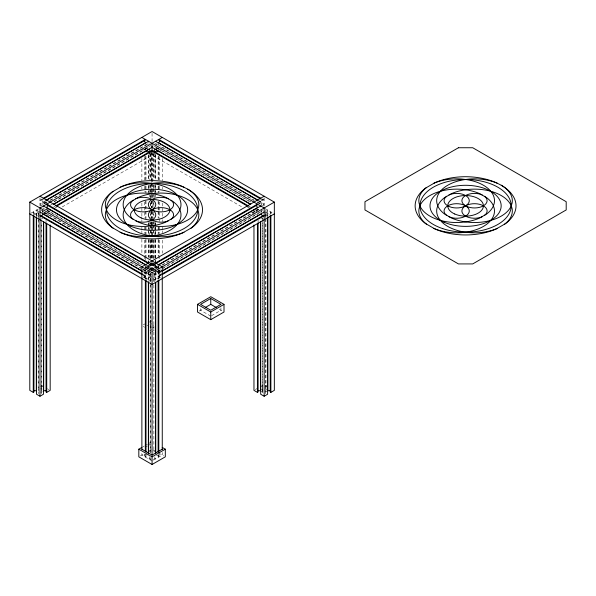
<?xml version="1.0" encoding="UTF-8"?>
<svg xmlns="http://www.w3.org/2000/svg" width="596" height="596" viewBox="0 0 596 596"><rect width="100%" height="100%" fill="white"/><g stroke="black" fill="none" stroke-linecap="round" stroke-linejoin="round"><path stroke-width="0.45" stroke-dasharray="2.98 2.23" d="M143.308 275.412L144.813 272.774L144.813 270.13M149.142 270.279L149.142 266.747L151.406 263.67M261.219 205.568L261.219 202.037L262.724 199.407L263.492 198.967L263.492 200.614L264.155 200.226L261.748 198.84M150.036 263.76L148.501 266.382L146.974 267.261M147.741 271.821L145.446 273.147L143.919 276.648L145.342 275.821L142.936 274.428M262.113 199.049L260.586 201.671L258.291 202.99M257.144 209.092L256.004 211.938M42.398 198.84L39.992 200.226L40.655 200.614L42.256 199.682M42.919 204.681L42.919 202.037L45.326 200.651M45.609 200.748L39.992 203.996L40.655 204.376L45.467 201.597M44.186 203.489L46.592 202.104M49.796 200.249L146.072 144.664M47.069 202.32L40.655 206.022L40.655 204.376M50.28 200.465L142.541 147.197M144.418 146.117L149.231 143.338M31.186 213.077L38.606 208.794M33.927 214.113L33.927 212.258L32.497 213.085L36.296 213.51L39.351 211.744M36.527 216.497L36.527 209.993L37.19 210.373L38.613 209.554L38.613 219.768M54.065 201.455L151.406 145.253M54.005 201.977L147.875 147.786M144.582 149.961L145.342 149.522M49.513 205.732L52.277 204.13M155.638 144.605L157.165 143.725M53.528 207.177L55.13 206.253M43.553 214.314L45.847 212.995M155.638 149.611L157.933 148.285M49.744 211.006L48.142 211.938L46.615 208.436M55.13 207.9L56.739 206.968M41.377 218.955L42.763 218.158M46.712 215.879L48.79 214.679M62.215 206.931L155.534 153.053M159.907 150.527L162.261 149.164M154.476 263.551L151.406 265.317L149.805 264.393M155.139 263.931L152.732 265.317L149.663 263.551M154.997 268.513L154.997 266.747L157.404 265.354M156.882 265.92L151.406 269.087L145.789 265.846M258.679 201.597L263.492 204.376L264.155 203.996L258.537 200.748M158.35 265.846L152.732 269.087L146.452 265.458M254.626 211.14L255.386 210.701M156.264 268.2L158.67 266.814M161.881 264.959L258.157 209.375A1.803 1.043 60 0 0 257.785 210.202M152.732 270.733L159.154 267.03M162.358 265.175L258.902 209.434M143.263 277.788L150.684 273.504M158.923 270.338L154.111 273.117L155.534 273.936L161.151 270.696M162.931 268.021L262.687 210.425M158.067 271.322L161.278 269.466M162.075 269.005L259.96 212.496A1.803 1.043 60 0 1 259.059 212.407M256.66 214.672L257.427 214.232M151.436 276.455L148.374 278.22L145.342 278.235L144.582 277.788L146.005 276.969L142.936 275.196M161.151 271.463L154.871 275.084L153.448 274.264M265.525 217.912L265.525 209.554L266.956 210.373L267.619 209.993L267.619 216.497M155.638 271.381L158.692 273.147L161.099 271.754M161.203 274.428L158.797 275.821L160.22 276.648L158.692 273.147M161.203 275.196L158.134 276.969L159.557 277.788L158.797 278.235L155.765 278.22L153.47 276.894M270.212 214.113L270.212 212.258L270.875 211.878L270.875 213.733M153.47 280.276L155.765 278.95L158.797 278.935M264.788 216.005L267.842 214.247L270.122 214.232M143.263 324.85L145.342 323.65M149.991 320.968L151.377 320.164M149.268 322.153L150.699 321.326L151.459 321.765M40.602 386.476L41.362 386.037L42.793 386.856M149.909 324.403L151.436 323.516M40.625 392.496L42.152 391.609M152.71 327.785L154.237 326.899M150.699 329.975L151.459 329.536M152.069 331.532L154.148 330.333M199.071 311.112L202.186 309.309M211.543 315.679L220.945 310.248L220.945 307.722M142.72 446.94L144.277 446.039M145.059 445.584L147.398 444.236M148.173 443.789L151.295 441.986M145.014 447.38L147.368 446.017M148.151 445.57L151.287 443.759M140.38 455.933L144.277 453.683M148.605 451.187L152.069 449.183M255.349 389.56L257.427 388.361M261.383 386.074L262.769 385.277M149.268 451.567L150.699 450.747L151.459 451.187M261.353 386.856L262.776 386.037M144.582 454.003L144.582 455.865L148.374 455.433M261.219 389.553L262.754 388.667M146.005 454.83L146.005 456.685L145.342 457.072L145.342 454.286M151.459 458.95L150.699 459.389L149.268 458.57L148.605 458.95L148.605 457.095M265.555 392.049L267.082 391.17M158.797 454.718L159.557 454.279M153.448 459.389L154.871 458.57L155.534 458.95L155.534 457.095M158.134 454.83L158.134 456.685L159.557 455.865L159.557 454.003M153.455 460.149L162.261 455.068L162.261 452.55M145.342 148.814L147.622 148.806M146.862 325.289L148.374 325.282M147.622 454.703L144.582 454.279M156.524 455.433L159.557 455.865M144.94 267.85L158.312 267.85M155.765 148.799L158.797 148.814M265.555 212.183L267.842 213.51L271.642 213.085L270.212 212.258M43.679 213.51L45.959 213.517M33.264 214.232L36.296 214.247L38.591 215.566M145.342 278.935L148.374 278.95L151.436 280.716M261.882 199.682L263.492 200.614M258.18 200.278L261.219 202.037M158.067 144.664L254.343 200.249M257.554 202.104L259.96 203.489M154.908 143.338L157.314 144.724M161.33 147.041L253.859 200.465M257.07 202.32L262.687 205.56M264.937 208.444L272.953 213.077M153.537 145.715L251.415 202.23M156.264 147.786L250.938 202.446M158.797 149.522L159.557 149.961M146.974 143.725L148.501 144.605M249.009 206.253L250.611 207.177M247.802 206.32L249.404 207.244M146.214 148.285L147.741 149.164M247.407 206.968L249.009 207.9M141.878 149.164L143.45 150.073M148.605 153.053L241.931 206.931M251.557 212.489L253.963 213.875M261.383 218.158L262.769 218.955M152.732 263.67L154.997 266.747M46.615 203.437L43.553 201.671L42.025 199.049M158.692 268.14L155.638 266.382L154.111 263.76M146.735 265.354L149.142 266.747M48.753 210.701L49.513 211.14M219.328 309.309L222.45 311.112M45.981 209.375L142.258 264.959M145.469 266.814L147.875 268.2M42.83 208.041L141.781 265.175M144.992 267.03L149.805 269.809M153.455 273.504L160.875 277.788M40.655 209.963L140.939 267.865M142.809 268.945L150.036 273.117L148.605 273.936L142.988 270.696M44.186 212.496L142.064 269.005M142.869 269.466L146.072 271.322M46.712 214.232L47.479 214.672M151.459 274.704L150.699 274.264L149.268 275.084L142.988 271.463M143.04 271.754L145.446 273.147M33.927 212.258L33.264 211.878L33.264 213.733M210.76 316.126L200.569 310.248L200.569 307.722M265.54 385.277L266.926 386.074M265.525 386.037L266.956 386.856M265.555 388.667L267.842 389.993M149.909 326.899L151.436 327.785M261.219 391.17L262.754 392.049M143.263 326.452L144.649 327.249M149.991 330.333L151.377 331.13M40.684 384.874L42.763 386.074M47.404 388.756L48.79 389.56M153.455 449.987L155.534 451.187M158.797 453.072L163.758 455.933M153.448 450.747L154.871 451.567M40.625 388.227L42.152 389.106M158.134 456.685L158.797 457.072L158.797 454.286M144.582 455.865L146.005 456.685M152.069 460.954L141.878 455.068L141.878 452.282M160.831 275.412L159.333 272.774L159.333 270.13M42.919 202.037L40.655 198.967L40.655 200.614M267.842 213.51L267.842 216.296M266.956 210.373L266.956 215.946M265.95 213.875L265.95 217.592M265.95 218.523L265.95 390.358M265.525 218.844L265.525 393.755M264.155 197.827L264.155 206.395M263.492 204.376L263.492 206.022M262.776 217.912L262.776 393.755M262.352 220.378L262.352 390.358M261.353 210.373L261.353 212.236M261.219 210.418L261.219 212.183M258.09 220.14L258.09 221.995M256.891 209.688L256.891 211.453M253.963 209.874L253.963 212.273M162.261 158.454L162.261 180.744M162.261 187.248L162.261 189.111M162.261 203.042L162.261 212.332M162.261 213.256L162.261 218.829M162.261 219.76L162.261 221.615M162.261 227.188L162.261 229.974M162.261 230.905L162.261 232.76M162.261 240.195L162.261 253.196M159.557 156.733L159.557 179.955M159.557 186.183L159.557 191.763M159.557 201.977L159.557 217.771M159.557 218.695L159.557 221.481M159.557 227.054L159.557 233.558M159.557 240.061L159.557 258.634M159.557 269.787L159.557 279.07M158.797 156.025L158.797 179.962M158.797 185.967L158.797 192.471M158.797 201.537L158.797 217.763M158.797 226.838L158.797 233.55M158.797 239.622L158.797 259.349M158.797 266.345L158.797 279.062M158.134 156.361L158.134 179.582M158.134 186.079L158.134 192.583M158.134 200.941L158.134 206.514M158.134 207.445L158.134 210.232M158.134 211.163L158.134 218.59M158.134 226.949L158.134 234.384M158.134 239.503L158.134 255.744M158.134 265.511L158.134 279.755M155.765 155.109L155.765 179.448M155.765 185.758L155.765 192.456M155.765 223.105L155.765 225.891M155.765 226.823L155.765 230.54M155.765 231.27L155.765 234.258M155.765 239.637L155.765 259.334M155.765 260.072L155.765 261.927M155.765 264.907L155.765 271.217M155.765 272.141L155.765 280.5M155.534 153.977L155.534 179.985M155.534 184.298L155.534 194.512M155.534 194.847L155.534 196.702M155.534 222.382L155.534 226.428M155.534 227.024L155.534 230.741M155.534 231.665L155.534 234.787M155.534 239.436L155.534 259.871M155.534 260.459L155.534 263.581M155.534 264.177L155.534 271.016M155.534 271.612L155.534 281.23M154.871 154.029L154.871 179.605M154.871 184.678L154.871 197.686M154.871 222.33L154.871 234.839M154.871 239.48L154.871 258.061M154.871 263.633L154.871 281.781M154.871 456.715L154.871 458.57M153.872 153.813L153.872 179.821M153.872 184.462L153.872 188.18M153.872 189.111L153.872 191.897M153.872 195.607L153.872 197.47M153.872 203.042L153.872 206.752M153.872 214.188L153.872 216.043M153.872 221.615L153.872 224.401M153.872 225.333L153.872 229.05M153.872 229.974L153.872 234.623M153.872 240.195L153.872 258.776M153.872 263.417L153.872 269.921M153.872 273.631L153.872 281.99M153.872 285.089L153.872 452.282M153.448 153.202L153.448 179.5M153.448 184.782L153.448 187.859M153.448 188.5L153.448 192.501M153.448 193.141L153.448 197.79M153.448 201.5L153.448 207.363M153.448 212.012L153.448 217.585M153.448 221.935L153.448 224.081M153.448 225.012L153.448 234.943M153.448 239.585L153.448 258.448M153.448 262.806L153.448 270.524M152.71 152.606L152.71 207.959M152.71 211.126L152.68 218.665M152.68 221.786L152.71 234.899M152.68 239.436L152.68 259.536M152.68 262.657L152.68 271.612M152.069 133.325L152.069 141.476M152.069 152.338L152.069 189.729M152.069 190.347L152.069 194.37M152.069 194.989L152.069 199.943M152.069 200.874L152.069 208.302M152.069 211.707L152.069 218.523M152.069 221.928L152.069 225.951M152.069 226.882L152.069 234.928M152.069 239.577L152.069 259.394M152.069 262.747L152.069 271.463M151.459 152.718L151.459 189.871M151.459 190.802L151.459 197.634M151.459 201.016L151.459 207.855M151.459 211.23L151.459 218.665M151.459 221.786L151.459 234.787M151.459 239.436L151.459 259.536M151.459 262.657L151.459 271.612M151.436 151.302L151.436 187.904M151.436 188.455L151.436 192.545M151.436 193.097L151.436 197.745M151.436 200.912L151.436 207.959M151.436 211.126L151.436 218.553M151.436 221.891L151.436 224.677M151.436 225.057L151.436 234.899M151.436 239.54L151.436 259.424M151.436 262.762L151.436 271.5M150.699 153.202L150.699 179.5M150.699 184.782L150.699 197.79M150.699 202.431L150.699 207.363M150.699 212.012L150.699 217.585M150.699 221.935L150.699 224.081M150.699 225.012L150.699 234.943M150.699 239.585L150.699 258.448M150.699 262.806L150.699 452.893M150.699 457.534L150.699 459.389M150.266 153.813L150.266 179.821M150.266 184.462L150.266 188.18M150.266 189.111L150.266 191.897M150.266 195.607L150.266 197.47M150.266 203.042L150.266 206.752M150.266 214.188L150.266 216.043M150.266 222.546L150.266 224.401M150.266 225.333L150.266 229.05M150.266 229.974L150.266 234.623M150.266 240.195L150.266 258.776M150.266 263.417L150.266 269.921M150.266 273.631L150.266 281.99M150.266 285.089L150.266 452.282M149.268 152.665L149.268 179.605M149.268 184.678L149.268 196.755M149.268 222.33L149.268 234.839M149.268 239.48L149.268 258.061M149.268 264.132L149.268 281.282M149.268 456.715L149.268 458.57M148.605 154.573L148.605 179.985M148.605 185.222L148.605 192.657M148.605 222.382L148.605 228.879M148.605 229.81L148.605 233.863M148.605 239.436L148.605 257.085M148.605 260.795L148.605 281.23M148.374 155.109L148.374 179.448M148.374 185.758L148.374 192.456M148.374 223.105L148.374 225.891M148.374 226.823L148.374 230.54M148.374 231.27L148.374 234.258M148.374 239.637L148.374 257.472M148.374 260.996L148.374 263.782M148.374 264.713L148.374 271.217M148.374 272.141L148.374 281.007M146.005 156.361L146.005 179.582M146.005 186.079L146.005 192.583M146.005 200.941L146.005 218.59M146.005 226.949L146.005 234.384M146.005 239.503L146.005 260.392M146.005 266.889L146.005 279.755M145.342 148.099L145.342 149.954M145.342 156.025L145.342 179.962M145.342 185.967L145.342 192.471M145.342 200.83L145.342 218.687M145.342 226.838L145.342 234.265M145.342 239.622L145.342 257.703M145.342 258.195L145.342 260.273M145.342 266.345L145.342 269.779M145.342 270.062L145.342 279.785M144.582 156.465L144.582 179.955M144.582 186.183L144.582 191.763M144.582 201.977L144.582 217.771M144.582 227.054L144.582 233.558M144.582 240.061L144.582 259.565M144.582 269.787L144.582 279.07M143.919 148.695L143.919 149.581M141.878 158.454L141.878 180.744M141.878 187.248L141.878 189.111M141.878 203.042L141.878 212.332M141.878 213.256L141.878 218.829M141.878 219.76L141.878 221.615M141.878 227.188L141.878 229.974M141.878 230.905L141.878 232.76M141.878 239.264L141.878 253.196M48.142 213.405L48.142 214.292M47.248 207.922L47.248 210.567M46.048 220.14L46.048 221.995M42.919 210.418L42.919 213.949M42.793 210.373L42.793 212.236M41.787 223.165L41.787 390.358M41.362 219.768L41.362 393.755M39.992 197.827L39.992 206.395M38.613 220.058L38.613 393.755M38.189 213.875L38.189 217.592M38.189 218.523L38.189 390.358M37.19 210.373L37.19 215.946M36.296 213.51L36.296 216.296M153.343 324.917A1.803 1.043 0 0 1 153.343 326.385M151.168 326.548A1.803 1.043 0 0 1 151.168 324.753M265.056 389.456A1.803 1.043 0 0 1 265.056 391.259M262.881 391.095A1.803 1.043 0 0 1 262.881 389.628M265.056 212.973A1.803 1.043 0 0 1 265.056 214.776M153.343 277.848A1.803 1.043 0 0 1 153.343 279.323M151.168 279.487A1.803 1.043 0 0 1 151.168 277.684M40.893 389.456A1.803 1.043 0 0 1 40.893 391.259M38.718 391.095A1.803 1.043 0 0 1 38.718 389.628M38.718 214.612A1.803 1.043 0 0 1 38.718 213.145M157.798 144.582A1.803 1.043 -60 0 1 158.394 145.133M157.493 147.458A1.803 1.043 -60 0 1 155.891 146.959M259.387 203.445A1.803 1.043 -60 0 1 260.288 203.959M158.439 270.495A1.803 1.043 60 0 1 157.165 271.232M155.891 269.027A1.803 1.043 60 0 1 157.165 268.289M258.418 209.293A1.803 1.043 60 0 1 258.731 209.323M260.333 211.669A1.803 1.043 60 0 1 260.161 212.31M43.851 203.959A1.803 1.043 60 0 1 44.752 203.445M148.076 147.599A1.803 1.043 60 0 1 146.646 147.458M145.744 145.133A1.803 1.043 60 0 1 146.646 144.612M45.415 209.323A1.803 1.043 -60 0 1 46.354 210.202M45.087 212.407A1.803 1.043 -60 0 1 43.813 211.669M147.309 268.148A1.803 1.043 -60 0 1 148.248 269.027M146.974 271.232A1.803 1.043 -60 0 1 145.7 270.495"/><path stroke-width="0.89" d="M41.415 216.579L42.919 213.949L142.407 271.389M153.5 151.876L154.997 149.238L250.476 204.361M48.142 204.935L46.615 207.55L146.094 264.989M160.22 140.224L158.692 142.846L257.375 199.816M33.927 216.422L33.927 391.974L33.264 392.362L29.8 390.358L29.8 202.111L152.069 131.515L274.339 202.111L274.339 390.358L270.875 392.362L270.212 391.974L270.212 216.422M45.959 200.278L145.446 142.846L143.919 140.224M162.261 137.4L39.992 207.997L39.992 396.243L43.456 394.239L43.456 221.474M33.927 215.491L33.264 215.879L33.264 392.362M53.387 204.257L152.732 146.899M53.066 204.711L149.142 149.238L150.646 151.876M55.935 205.791L151.406 150.669L247.541 206.171M56.598 206.171L152.732 150.669L248.204 205.791M264.155 196.226L141.878 266.822L141.878 449.496M155.534 262.94L257.427 204.108L257.427 204.875L155.534 263.7M158.044 264.989L257.532 207.55L256.384 205.59M158.797 264.818L260.69 205.993L260.69 206.76M29.8 202.111L152.069 272.7L274.339 202.111M264.155 211.997L162.261 270.822L161.598 270.435M161.739 271.389L261.219 213.949L262.724 216.579M274.339 213.875L152.069 284.471L29.8 213.875M197.514 304.362L210.76 296.719L224.007 304.362L224.007 312.013L210.76 319.657L197.514 312.013L197.514 304.362L210.76 312.013L224.007 304.362M46.048 222.926L46.048 391.974L46.712 392.362L50.176 390.358L50.176 225.02M210.76 298.484L200.569 304.362L210.76 310.248L220.945 304.362L210.76 298.484L210.76 304.362L205.27 307.529M162.201 447.387L165.316 449.183L165.316 456.834L152.069 464.485L138.823 456.834L138.823 449.183L141.945 447.387M253.963 225.02L253.963 390.358L257.427 392.362L258.09 391.974L258.09 222.926M162.261 449.183L152.069 455.068L141.878 449.183M138.823 449.183L152.069 456.834L165.316 449.183M260.69 221.474L260.69 394.239L264.155 396.243L267.619 394.239L267.619 217.756M45.959 390.715L43.679 390.73L43.679 221.675M270.122 390.715L267.842 390.73L267.842 217.033M144.94 151.667L159.206 151.667M257.427 390.715L260.459 390.73L260.459 221.675M34.024 390.715L36.296 390.73L36.296 217.033M501.243 185.244L496.282 182.734A50.437 29.115 0 0 0 434.879 182.734L425.566 188.105A50.437 29.115 0 0 0 425.566 223.56L434.879 228.931A50.437 29.115 0 0 0 496.282 228.931L505.594 223.56A50.437 29.115 0 0 0 501.243 185.244A37.824 21.836 0 0 1 512.001 203.534L511.033 206.335A37.824 21.836 0 0 1 493.413 219.596L488.973 220.863A37.824 21.836 0 0 1 469.559 222.338L464.709 221.779A37.824 21.836 0 0 1 451.47 218.009L444.489 213.979A37.824 21.836 0 0 1 437.963 206.335L436.995 203.534A37.824 21.836 0 0 1 439.55 192.329L441.74 189.766A37.824 21.836 0 0 1 464.709 179.59L469.559 179.031A37.824 21.836 0 0 1 497.526 183.359M187.733 189.17L182.771 186.66A50.437 29.115 0 0 0 121.368 186.66L112.055 192.031A50.437 29.115 0 0 0 112.055 227.486L121.368 232.857A50.437 29.115 0 0 0 182.771 232.857L192.083 227.486A50.437 29.115 0 0 0 187.733 189.17A37.824 21.836 0 0 1 198.49 207.46L197.522 210.261A37.824 21.836 0 0 1 179.903 223.522L175.462 224.789A37.824 21.836 0 0 1 156.048 226.264L151.198 225.705A37.824 21.836 0 0 1 137.959 221.935L130.978 217.905A37.824 21.836 0 0 1 124.452 210.261L123.484 207.46A37.824 21.836 0 0 1 126.039 196.255L128.229 193.693A37.824 21.836 0 0 1 151.198 183.516L156.048 182.957A37.824 21.836 0 0 1 184.015 187.286M155.534 141.282L257.427 200.107L257.427 200.874M141.878 137.4L264.155 207.997L264.155 396.243M151.406 146.899L250.752 204.257M270.212 215.491L270.875 215.879L270.875 392.362M39.992 196.226L162.261 266.822L162.261 449.496M145.342 264.818L43.456 205.993L43.456 206.76M210.76 304.362L216.244 307.529M39.992 211.997L141.878 270.822M142.541 274.205L40.655 215.38L39.992 215.759L141.878 274.585M39.992 396.243L36.527 394.239L36.527 217.756M257.427 223.306L257.427 392.362M210.76 312.013L210.76 319.657M158.797 280.589L158.797 452.424M158.134 280.202L158.134 452.044M155.765 282.668L155.765 453.578M155.534 282.467L155.534 453.377M152.069 143.286L152.069 151.429M152.069 272.7L152.069 455.381M152.069 456.834L152.069 464.485M148.605 142.049L148.605 141.282L46.712 200.107L46.712 200.874M148.605 282.467L148.605 453.377M148.374 281.737L148.374 453.578M146.005 280.202L146.005 452.044M145.342 280.589L145.342 451.5M46.712 223.306L46.712 392.362M482.171 216.75A12.605 7.279 0 0 1 462.191 212.556A12.605 7.279 0 0 1 477.225 203.869A12.605 7.279 0 0 1 484.503 215.409M446.665 215.409A12.605 7.279 0 0 1 453.936 203.869A12.605 7.279 0 0 1 468.978 212.556A12.605 7.279 0 0 1 448.989 216.75M484.503 196.255A12.605 7.279 0 0 1 477.225 207.788A12.605 7.279 0 0 1 462.191 199.109A12.605 7.279 0 0 1 482.171 194.907M448.989 194.907A12.605 7.279 0 0 1 468.978 199.109A12.605 7.279 0 0 1 453.936 207.788A12.605 7.279 0 0 1 446.665 196.255M433.642 228.305A37.824 21.836 0 0 0 461.602 232.634L466.459 232.075A37.824 21.836 0 0 0 489.42 221.898L491.611 219.335A37.824 21.836 0 0 0 494.166 208.131L493.205 205.329A37.824 21.836 0 0 0 486.671 197.686L479.691 193.655A37.824 21.836 0 0 0 466.459 189.886L461.602 189.327A37.824 21.836 0 0 0 442.187 190.802L437.755 192.068A37.824 21.836 0 0 0 420.128 205.329L419.167 208.131A37.824 21.836 0 0 0 426.654 224.275M504.507 224.275A37.824 21.836 0 0 0 512.001 208.131L511.033 205.329A37.824 21.836 0 0 0 493.413 192.068L488.973 190.802A37.824 21.836 0 0 0 469.559 189.327L464.709 189.886A37.824 21.836 0 0 0 451.47 193.655L444.489 197.686A37.824 21.836 0 0 0 437.963 205.329L436.995 208.131A37.824 21.836 0 0 0 439.55 219.335L441.74 221.898A37.824 21.836 0 0 0 464.709 232.075L469.559 232.634A37.824 21.836 0 0 0 497.526 228.305M426.654 187.39A37.824 21.836 0 0 0 419.167 203.534L420.128 206.335A37.824 21.836 0 0 0 437.755 219.596L442.187 220.863A37.824 21.836 0 0 0 461.602 222.338L466.459 221.779A37.824 21.836 0 0 0 479.691 218.009L486.671 213.979A37.824 21.836 0 0 0 493.205 206.335L494.166 203.534A37.824 21.836 0 0 0 491.611 192.329L489.42 189.766A37.824 21.836 0 0 0 466.459 179.59L461.602 179.031A37.824 21.836 0 0 0 433.642 183.359M168.661 220.684A12.605 7.279 0 0 1 148.68 216.482A12.605 7.279 0 0 1 163.714 207.795A12.605 7.279 0 0 1 170.992 219.335M133.154 219.335A12.605 7.279 0 0 1 140.425 207.795A12.605 7.279 0 0 1 155.467 216.482A12.605 7.279 0 0 1 135.478 220.684M170.992 200.181A12.605 7.279 0 0 1 163.714 211.722A12.605 7.279 0 0 1 148.68 203.035A12.605 7.279 0 0 1 168.661 198.833M135.478 198.833A12.605 7.279 0 0 1 155.467 203.035A12.605 7.279 0 0 1 140.425 211.722A12.605 7.279 0 0 1 133.154 200.181M120.131 232.231A37.824 21.836 0 0 0 148.091 236.56L152.948 236.001A37.824 21.836 0 0 0 175.909 225.824L178.1 223.262A37.824 21.836 0 0 0 180.655 212.057L179.694 209.256A37.824 21.836 0 0 0 173.168 201.612L166.18 197.581A37.824 21.836 0 0 0 152.948 193.812L148.091 193.253A37.824 21.836 0 0 0 128.676 194.728L124.244 195.995A37.824 21.836 0 0 0 106.617 209.256L105.656 212.057A37.824 21.836 0 0 0 113.143 228.201M190.996 228.201A37.824 21.836 0 0 0 198.49 212.057L197.522 209.256A37.824 21.836 0 0 0 179.903 195.995L175.462 194.728A37.824 21.836 0 0 0 156.048 193.253L151.198 193.812A37.824 21.836 0 0 0 137.959 197.581L130.978 201.612A37.824 21.836 0 0 0 124.452 209.256L123.484 212.057A37.824 21.836 0 0 0 126.039 223.262L128.229 225.824A37.824 21.836 0 0 0 151.198 236.001L156.048 236.56A37.824 21.836 0 0 0 184.015 232.231M113.143 191.316A37.824 21.836 0 0 0 105.656 207.46L106.617 210.261A37.824 21.836 0 0 0 124.244 223.522L128.676 224.789A37.824 21.836 0 0 0 148.091 226.264L152.948 225.705A37.824 21.836 0 0 0 166.18 221.935L173.168 217.905A37.824 21.836 0 0 0 179.694 210.261L180.655 207.46A37.824 21.836 0 0 0 178.1 196.255L175.909 193.693A37.824 21.836 0 0 0 152.948 183.516L148.091 182.957A37.824 21.836 0 0 0 120.131 187.286M145.342 139.404L43.456 198.23L43.456 198.99L145.342 140.164L145.342 139.404M263.492 215.38L161.598 274.205L162.261 274.585L264.155 215.759L263.492 215.38M458.451 147.741L364.961 201.716L364.961 209.948L458.451 263.924L472.717 263.924L566.2 209.948L566.2 201.716L472.717 147.741L458.451 147.741M260.69 198.23L158.797 139.404L158.797 140.164L260.69 198.99L260.69 198.23M148.605 262.94L46.712 204.108L46.712 204.875L148.605 263.7L148.605 262.94M443.923 222.129A35.581 20.54 0 0 0 500.856 208.511A35.581 20.54 0 0 0 451.969 186.853A35.581 20.54 0 0 0 443.923 222.129M442.768 228.64A45.624 26.343 0 0 0 511.204 205.829A45.624 26.343 0 0 0 442.768 183.017A45.624 26.343 0 0 0 442.768 228.64M454.726 214.001A17.828 10.296 0 0 0 483.259 207.177A17.828 10.296 0 0 0 458.756 196.322A17.828 10.296 0 0 0 454.726 214.001M130.412 226.055A35.581 20.54 0 0 0 187.345 212.437A35.581 20.54 0 0 0 138.458 190.78A35.581 20.54 0 0 0 130.412 226.055M129.257 232.574A45.624 26.343 0 0 0 197.693 209.755A45.624 26.343 0 0 0 129.257 186.943A45.624 26.343 0 0 0 129.257 232.574M141.215 217.927A17.828 10.296 0 0 0 169.748 211.103A17.828 10.296 0 0 0 145.245 200.249A17.828 10.296 0 0 0 141.215 217.927"/></g></svg>
